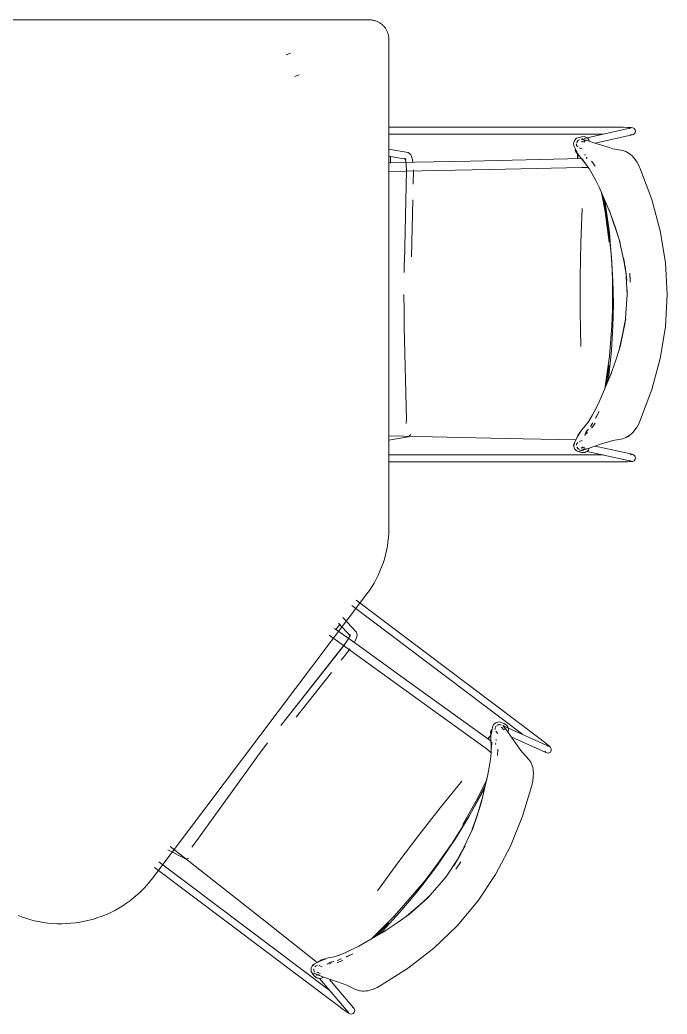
# Model space of a CAD drawing. Header units: millimetres. Extents: x 155927 to 317870, y -36033 to 97293.
# Drawn here: x 167558 to 168566, y 18644 to 20191 of the extents above; entities that cross this region are included whole.
import ezdxf

# ---------------------------------------------------------------- set-up
doc = ezdxf.new("R2010")
doc.units = ezdxf.units.MM
doc.header["$MEASUREMENT"] = 0
doc.layers.add('G-IMPT', color=8, linetype='CONTINUOUS', lineweight=9)
doc.layers.add('I-FURN', color=8, linetype='CONTINUOUS', lineweight=9)

msp = doc.modelspace()

# ---------------------------------------------------------------- linework, layer by layer
at = {"layer": 'G-IMPT'}
for p, q in [((168132.3, 20023.5), (168490.9, 20023.5)), ((168436.4, 20006), (168509.3, 20022.4)), ((168497.2, 20023.5), (168490.9, 20023.5)), ((168497.2, 20023.5), (168504.4, 20023.3)), ((168504.4, 20023.3), (168509.6, 20023)), ((168509.3, 20022.4), (168507.2, 20021.4)), ((168507.4, 20021.6), (168507.2, 20021.4)), ((168509.6, 20023), (168512, 20022.7)), ((168512, 20022.7), (168514.4, 20021.5)), ((168514.4, 20021.5), (168515.9, 20019.3)), ((168516.2, 20016.7), (168515.5, 20014.5)), ((168516.2, 20016.7), (168515.9, 20019.3)), ((168132.3, 20012.6), (168465.8, 20012.6)), ((168421.1, 20001.7), (168420, 19997.5)), ((168421.6, 20003.1), (168421.1, 20001.7)), ((168424.7, 20006.3), (168421.6, 20003.1)), ((168424.7, 20006.3), (168429, 20007.7)), ((168425.9, 20001.3), (168424.8, 19999.7)), ((168424.9, 20000.3), (168427.1, 20002.9)), ((168425.9, 20001.3), (168425.5, 20000.8)), ((168429.4, 20004), (168427.7, 20003.2)), ((168428.2, 20003.5), (168427.7, 20003.2)), ((168428.2, 20003.4), (168427.7, 20003.2)), ((168432.2, 20008.7), (168429, 20007.7)), ((168439.4, 20003.3), (168431.9, 20005)), ((168431.9, 20005), (168440.1, 20003)), ((168432, 20001.9), (168434.1, 20000.9)), ((168432, 20001.9), (168437.5, 20000.3)), ((168432.2, 20008.7), (168436.3, 20008.9)), ((168433, 20005.2), (168434.9, 20005.7)), ((168436.5, 20004.1), (168433.3, 20005.6)), ((168435.4, 20004.3), (168433.3, 20005.6)), ((168434.3, 20000.6), (168433.3, 20001.6)), ((168433.3, 20001.6), (168434.1, 20000.9)), ((168434.3, 20000.6), (168433.7, 20001.3)), ((168436.5, 20004.1), (168434.2, 20004.9)), ((168434.2, 20004.9), (168440.1, 20003)), ((168435.4, 20004.3), (168436.8, 20002.8)), ((168437.9, 20008.6), (168436.3, 20008.9)), ((168437.8, 20001.1), (168437.1, 20002.5)), ((168437.9, 20008.6), (168438.2, 20008.5)), ((168438.2, 20008.5), (168441.1, 20007.1)), ((168439.4, 20003.3), (168451.2, 19999.4)), ((168441.4, 20006.9), (168441.1, 20007.1)), ((168441.4, 20006.9), (168443.2, 20005)), ((168444.4, 20002.6), (168443.2, 20005)), ((168443.3, 20004.8), (168443.2, 20005)), ((168444.4, 20002.5), (168443.2, 20005)), ((168443.3, 20004.8), (168444.4, 20002.5)), ((168444.4, 20002.6), (168444.4, 20002.5)), ((168510.9, 20011.6), (168453.3, 19998.7)), ((168508.6, 20012.3), (168511.1, 20011.8)), ((168508.8, 20012.2), (168511.1, 20011.8)), ((168510.9, 20011.6), (168513.4, 20012.4)), ((168515.2, 20014.2), (168513.4, 20012.4)), ((168513.4, 20012.4), (168513.7, 20012.7)), ((168515.2, 20014.2), (168515.5, 20014.5)), ((168162.5, 19984.1), (168132, 19989.5)), ((168420.8, 19993.5), (168420, 19997.5)), ((168420.8, 19993.5), (168425.2, 19985)), ((168424.2, 19997.8), (168424.3, 19997.2)), ((168426.4, 19982.2), (168424.2, 19987)), ((168424.2, 19987), (168425.2, 19985)), ((168424.7, 19995.2), (168424.3, 19997.2)), ((168425, 19994.7), (168424.7, 19995.2)), ((168424.8, 19999.7), (168425.5, 20000.8)), ((168425, 19994.7), (168426.7, 19992.8)), ((168428.6, 19991.4), (168433.4, 19990.1)), ((168451.2, 19999.4), (168463.6, 19995.5)), ((168463.6, 19995.5), (168475.6, 19991.7)), ((168481.2, 19990), (168475.6, 19991.7)), ((168490.5, 19988.4), (168481.2, 19990)), ((168490.5, 19988.4), (168496.5, 19987.3)), ((168501.4, 19985.5), (168496.5, 19987.3)), ((168159.3, 19973.7), (168132, 19978.4)), ((168134.9, 19977.9), (168134.9, 19967.8)), ((168158.7, 19970.7), (168157.2, 19975.3)), ((168157.2, 19975.3), (168158.6, 19973.4)), ((168159.3, 19973.7), (168157.3, 19974.6)), ((168157.3, 19974.6), (168158.6, 19973.4)), ((168159.6, 19963.8), (168158.7, 19970.7)), ((168162.5, 19984.1), (168164.6, 19982.7)), ((168164.6, 19982.7), (168166.6, 19980.7)), ((168167.6, 19978.6), (168166.6, 19980.7)), ((168169.4, 19973), (168167.6, 19978.6)), ((168170, 19968.9), (168169.4, 19973)), ((168172.9, 19969), (168259.4, 19970.8)), ((168432.3, 19974.7), (168259.4, 19970.8)), ((168425.9, 19974.5), (168426.2, 19982.6)), ((168426.7, 19981.8), (168426.3, 19975.6)), ((168426.7, 19981.8), (168426.3, 19974.5)), ((168426.4, 19982.2), (168428.4, 19979.1)), ((168428.4, 19979.1), (168432.7, 19973.7)), ((168435.6, 19970.5), (168432.7, 19973.7)), ((168433.5, 19974.5), (168438.6, 19966.7)), ((168433.5, 19974.5), (168439.1, 19966.2)), ((168435.6, 19970.5), (168439.1, 19966.2)), ((168437.8, 19980.1), (168437.3, 19981.5)), ((168439.5, 19976.9), (168440.6, 19975.3)), ((168441, 19974.7), (168440.6, 19975.3)), ((168448, 19970.8), (168448.3, 19970.3)), ((168448.3, 19970.3), (168453.6, 19963)), ((168501.4, 19985.5), (168503.7, 19984.3)), ((168506.3, 19982.8), (168503.7, 19984.3)), ((168506.7, 19982.5), (168506.3, 19982.8)), ((168506.7, 19982.5), (168508.6, 19981)), ((168508.6, 19981), (168511.1, 19978.8)), ((168511.1, 19978.8), (168512.9, 19976.9)), ((168514.7, 19974.8), (168512.9, 19976.9)), ((168518, 19970), (168514.7, 19974.8)), ((168132, 19968.1), (168172.9, 19969)), ((168132, 19954.7), (168314, 19958.3)), ((168159.8, 19957.4), (168156.6, 19813.2)), ((168159.9, 19957.1), (168156.6, 19813.2)), ((168159.8, 19957.4), (168159.6, 19963.8)), ((168170.7, 19957), (168170.2, 19934.9)), ((168432.9, 19961), (168314, 19958.3)), ((168441.2, 19960.6), (168432.9, 19961)), ((168438.6, 19966.7), (168444.1, 19959.4)), ((168444.1, 19959.9), (168441.2, 19960.6)), ((168448.9, 19951.2), (168443.6, 19960.1)), ((168444.1, 19959.4), (168443.6, 19960.1)), ((168518, 19970), (168518.2, 19969.7)), ((168521.4, 19964.1), (168518.2, 19969.7)), ((168524.2, 19957.7), (168521.4, 19964.1)), ((168541.9, 19910.8), (168524.2, 19957.7)), ((168454.4, 19940.7), (168448.9, 19951.2)), ((168454.4, 19940.7), (168459.6, 19930.1)), ((168463.8, 19920.8), (168459.6, 19930.1)), ((168463.8, 19920.8), (168459.7, 19930.2)), ((168476.9, 19890.2), (168459.7, 19930.2)), ((168169.6, 19910.5), (168167.6, 19821.6)), ((168463.2, 19922.1), (168469, 19891.9)), ((168469, 19891.8), (168463.2, 19922)), ((168469.1, 19900), (168466.2, 19915.1)), ((168469.2, 19906.3), (168468.6, 19909.5)), ((168554.9, 19862.4), (168541.9, 19910.8)), ((168433.3, 19897.3), (168431.2, 19844)), ((168469.1, 19900), (168475, 19860.8)), ((168475.6, 19859), (168469.2, 19906.3)), ((168474.7, 19895.9), (168476.9, 19890.2)), ((168474.7, 19895.9), (168476.9, 19890.2)), ((168475.4, 19844.6), (168469, 19891.9)), ((168469, 19891.8), (168475.4, 19844.6)), ((168476.9, 19890.2), (168491.1, 19849)), ((168476.9, 19890.2), (168484.9, 19868.7)), ((168476.9, 19890.2), (168484.9, 19868.7)), ((168491.1, 19849), (168484.9, 19868.7)), ((168484.9, 19868.7), (168490.9, 19849)), ((168554.9, 19862.4), (168562.9, 19813)), ((168475, 19860.8), (168479.1, 19821.1)), ((168479.4, 19811.2), (168475.6, 19859)), ((168492.4, 19843.8), (168490.9, 19849)), ((168500.3, 19806.5), (168491.1, 19849)), ((168491.1, 19849), (168492.4, 19843.8)), ((168430.2, 19790.1), (168431.2, 19844)), ((168479.1, 19821.1), (168481.2, 19784)), ((168497.8, 19820.3), (168499.1, 19813.1)), ((168497.8, 19820.3), (168499.9, 19806.2)), ((168156.5, 19813.1), (168156.3, 19797.3)), ((168479.4, 19811.2), (168480.4, 19787.2)), ((168499.9, 19806.2), (168501.6, 19795.1)), ((168500.3, 19806.5), (168502.7, 19784.9)), ((168500.3, 19806.5), (168501.6, 19795.1)), ((168503.3, 19763.1), (168501, 19800.1)), ((168501, 19800.1), (168501.6, 19795.1)), ((168565.5, 19763.1), (168562.9, 19813)), ((168430.2, 19790.1), (168430.2, 19736.1)), ((168480.4, 19787.2), (168480.7, 19763.1)), ((168502.7, 19784.9), (168501.6, 19795.1)), ((168508.1, 19786), (168507.5, 19796.2)), ((168507.5, 19796.2), (168508.2, 19782.6)), ((168481.2, 19784), (168481.6, 19767.7)), ((168503.3, 19763.1), (168503.2, 19770.5)), ((168503.3, 19763.1), (168503.2, 19770.5)), ((168156.1, 19738), (168155.9, 19763.1)), ((168480.7, 19763.1), (168480.4, 19739)), ((168481.6, 19767.7), (168482, 19748.9)), ((168500.9, 19726.2), (168503.3, 19763.1)), ((168565.5, 19763.1), (168562.9, 19713.2)), ((168479.4, 19715), (168480.4, 19739)), ((168481.6, 19730), (168482, 19748.9)), ((168156.5, 19713.1), (168156.1, 19738)), ((168431.2, 19682.2), (168430.2, 19736.1)), ((168481.6, 19730), (168481.2, 19713.7)), ((168501, 19726.1), (168499.9, 19719.8)), ((168500.9, 19726.2), (168500.4, 19720.8)), ((168501, 19726.1), (168500.6, 19722.7)), ((168159.8, 19568.8), (168156.5, 19713.1)), ((168475.6, 19667.2), (168479.4, 19715)), ((168479.1, 19676.7), (168481.2, 19713.7)), ((168491.1, 19677.2), (168500.3, 19719.7)), ((168499.9, 19719.8), (168492.9, 19684.3)), ((168492.9, 19684.3), (168500.3, 19719.7)), ((168554.9, 19663.8), (168562.9, 19713.2)), ((168479.1, 19676.7), (168475, 19636.9)), ((168485.5, 19661.1), (168490.7, 19677.3)), ((168492.9, 19684.3), (168490.7, 19677.3)), ((168491.1, 19677.2), (168492.9, 19684.3)), ((168475.6, 19667.2), (168469.2, 19619.9)), ((168485.5, 19661.1), (168476.9, 19636)), ((168541.9, 19615.4), (168554.9, 19663.8)), ((168471.4, 19623.5), (168475.4, 19653.1)), ((168471.4, 19623.4), (168475.4, 19653.1)), ((168459.6, 19596.1), (168479.5, 19642.5)), ((168473.9, 19629.3), (168475, 19636.9)), ((168476.9, 19636), (168479.5, 19642.5)), ((168469.2, 19619.9), (168468.7, 19617.2)), ((168541.9, 19615.4), (168524.3, 19568.6)), ((168454.4, 19585.5), (168448.9, 19575)), ((168459.6, 19596.1), (168454.4, 19585.5)), ((168159.8, 19568.8), (168159.6, 19562.4)), ((168443.6, 19566.1), (168448.9, 19575)), ((168454.1, 19570.7), (168459.6, 19581.1)), ((168454.1, 19570.7), (168454.6, 19571.6)), ((168459.6, 19581.1), (168454.6, 19571.6)), ((168524.3, 19568.6), (168521.4, 19562.1)), ((168428.4, 19547.1), (168432.7, 19552.5)), ((168432.7, 19552.5), (168435.6, 19555.7)), ((168438.6, 19559.5), (168435.6, 19555.7)), ((168438.6, 19559.5), (168444.1, 19566.8)), ((168440.8, 19550.6), (168442.9, 19553.7)), ((168442.5, 19553.1), (168440.8, 19550.6)), ((168442.5, 19553.1), (168442.9, 19553.7)), ((168443.6, 19566.1), (168444.1, 19566.8)), ((168446.1, 19557.9), (168450.1, 19563.8)), ((168446.1, 19557.9), (168448.8, 19561.9)), ((168448, 19555.4), (168448.3, 19555.9)), ((168453.6, 19563.2), (168448.3, 19555.9)), ((168450.1, 19563.8), (168448.8, 19561.9)), ((168514.7, 19551.4), (168518, 19556.2)), ((168518.2, 19556.5), (168518, 19556.2)), ((168518.2, 19556.5), (168521.4, 19562.1)), ((168314, 19539.4), (168132.2, 19543.1)), ((168132.2, 19536.8), (168162.5, 19542)), ((168164.6, 19543.5), (168162.5, 19542)), ((168166.6, 19545.5), (168164.6, 19543.5)), ((168423.4, 19537), (168314, 19539.4)), ((168420.9, 19531.9), (168423.9, 19537.9)), ((168426.4, 19544), (168423.9, 19537.9)), ((168430.5, 19549.5), (168425.7, 19541.2)), ((168428.2, 19545.8), (168425.7, 19541.2)), ((168426.4, 19544), (168428.4, 19547.1)), ((168428.2, 19545.8), (168430.5, 19549.5)), ((168437.6, 19545.6), (168439.5, 19549.3)), ((168439.2, 19548.8), (168437.6, 19545.6)), ((168438.5, 19545.2), (168437.7, 19544)), ((168439.2, 19548.8), (168441, 19551.5)), ((168439.2, 19548.8), (168440.6, 19550.9)), ((168439.2, 19548.8), (168439.5, 19549.3)), ((168439.3, 19546.4), (168441.5, 19548.8)), ((168440.6, 19550.9), (168441, 19551.5)), ((168481.2, 19536.2), (168490.4, 19537.8)), ((168490.4, 19537.8), (168496.5, 19538.9)), ((168496.5, 19538.9), (168501.4, 19540.7)), ((168506.7, 19543.7), (168501.4, 19540.7)), ((168503.7, 19541.9), (168501.4, 19540.7)), ((168502.4, 19541.3), (168501.4, 19540.7)), ((168502.4, 19541.3), (168506.7, 19543.7)), ((168506.3, 19543.4), (168503.7, 19541.9)), ((168506.7, 19543.7), (168506.3, 19543.4)), ((168506.7, 19543.7), (168508.6, 19545.2)), ((168508.6, 19545.2), (168510.5, 19546.9)), ((168511.1, 19547.4), (168510.5, 19546.9)), ((168511.1, 19547.4), (168512.9, 19549.3)), ((168514.7, 19551.4), (168512.9, 19549.3)), ((168420, 19528.7), (168421.2, 19532.3)), ((168420, 19528.7), (168421.1, 19524.5)), ((168420.4, 19527.3), (168421.2, 19532.3)), ((168420.4, 19527.3), (168420.9, 19531.9)), ((168421.1, 19524.5), (168421.6, 19523.1)), ((168421.6, 19523.1), (168424.7, 19519.9)), ((168424.4, 19529), (168424.6, 19530.6)), ((168425, 19531.5), (168424.6, 19530.6)), ((168425, 19531.5), (168426.5, 19533.2)), ((168425.2, 19525.5), (168427.2, 19523.2)), ((168428.2, 19522.7), (168427.7, 19522.9)), ((168428.2, 19522.7), (168427.7, 19522.9)), ((168427.7, 19522.9), (168429.3, 19522.2)), ((168428.6, 19534.7), (168433.4, 19536.1)), ((168428.6, 19519.7), (168436.5, 19522.1)), ((168431.9, 19521.2), (168440.1, 19523.2)), ((168431.9, 19521.2), (168438.8, 19522.9)), ((168432, 19524.3), (168437.5, 19525.9)), ((168432, 19524.3), (168434.4, 19525.6)), ((168433.3, 19524.6), (168434.7, 19526)), ((168433.3, 19524.6), (168434.4, 19525.6)), ((168433.3, 19520.6), (168436.5, 19522.1)), ((168433.3, 19520.6), (168435.4, 19521.9)), ((168434.7, 19526), (168433.8, 19525)), ((168434.2, 19521.3), (168442.5, 19523.9)), ((168435.4, 19521.9), (168437.1, 19523.7)), ((168440.1, 19523.2), (168438.8, 19522.9)), ((168463.6, 19530.7), (168442.5, 19523.9)), ((168444.4, 19523.6), (168443.3, 19521.4)), ((168444.4, 19523.6), (168444.4, 19523.7)), ((168453.5, 19527.5), (168510.9, 19514.6)), ((168475.6, 19534.5), (168463.6, 19530.7)), ((168481.2, 19536.2), (168475.6, 19534.5)), ((168465.8, 19513.6), (168132.2, 19513.6)), ((168429, 19518.5), (168424.7, 19519.9)), ((168428.6, 19519.7), (168434.2, 19521.3)), ((168429, 19518.5), (168432.2, 19517.5)), ((168432.2, 19517.5), (168435, 19517.4)), ((168434.9, 19520.5), (168433, 19521)), ((168435, 19517.4), (168436.3, 19517.3)), ((168437.9, 19517.6), (168436.3, 19517.3)), ((168437.9, 19517.6), (168441.4, 19519.3)), ((168437.9, 19517.6), (168441.1, 19519.1)), ((168437.9, 19517.6), (168438.2, 19517.7)), ((168441.4, 19519.3), (168438.2, 19517.7)), ((168441.1, 19519.1), (168443.2, 19521.2)), ((168442.9, 19520.9), (168441.1, 19519.1)), ((168441.4, 19519.3), (168441.1, 19519.1)), ((168509.3, 19503.8), (168441.1, 19519.1)), ((168442.9, 19520.9), (168441.4, 19519.3)), ((168443.3, 19521.4), (168443.2, 19521.2)), ((168508.6, 19513.9), (168511.1, 19514.4)), ((168508.8, 19514), (168511.1, 19514.4)), ((168510.9, 19514.6), (168513.4, 19513.8)), ((168513.4, 19513.8), (168513.7, 19513.5)), ((168515.5, 19511.7), (168513.7, 19513.5)), ((168514.4, 19504.7), (168515.9, 19506.9)), ((168515.5, 19511.7), (168516.2, 19509.5)), ((168515.9, 19506.9), (168516.2, 19509.5)), ((168132.2, 19502.7), (168490.9, 19502.7)), ((168490.9, 19502.7), (168497.2, 19502.7)), ((168504.4, 19502.9), (168497.2, 19502.7)), ((168509.6, 19503.2), (168504.4, 19502.9)), ((168509.3, 19503.8), (168507.2, 19504.8)), ((168507.2, 19504.8), (168507.4, 19504.6)), ((168512, 19503.5), (168509.6, 19503.2)), ((168512, 19503.5), (168514.4, 19504.7)), ((168074.9, 19279.2), (168341.2, 19078.5)), ((168081.4, 19287.9), (168367.8, 19072.1)), ((168081.8, 19238.3), (168060.7, 19260.9)), ((168047.8, 19243.8), (168081, 19220)), ((168056, 19249.9), (168050, 19241.9)), ((168073, 19231.8), (168054, 19252.1)), ((168039.7, 19233.1), (168187.3, 19126.5)), ((168067.3, 19223.7), (168070.7, 19229.8)), ((168070.7, 19229.8), (168072.3, 19234.4)), ((168073, 19231.8), (168072, 19233.8)), ((168072, 19233.8), (168072.3, 19232)), ((168072.3, 19234.4), (168072.3, 19232)), ((168080.7, 19225.3), (168082.6, 19230.8)), ((168081.8, 19238.3), (168082.6, 19235.8)), ((168082.6, 19235.8), (168083.1, 19233.1)), ((168082.6, 19230.8), (168083.1, 19233.1)), ((168063.6, 19218.5), (167974.3, 19105.3)), ((168063.5, 19218.3), (167974.3, 19105.3)), ((168063.6, 19218.5), (168067.3, 19223.7)), ((168078.6, 19221.6), (168080.7, 19225.3)), ((168081, 19220), (168151.2, 19169.4)), ((168072, 19211.7), (168058.3, 19194.3)), ((168043.2, 19175.2), (167988.1, 19105.4)), ((168291.6, 19068.3), (168151.2, 19169.4)), ((168283.8, 19057.1), (168187.3, 19126.5)), ((167974.1, 19105.3), (167964.4, 19092.8)), ((168293.7, 19090.3), (168292.2, 19080.9)), ((168293.7, 19090.3), (168295.5, 19094)), ((168299, 19096.7), (168295.5, 19094)), ((168297.8, 19088.7), (168297.9, 19089.3)), ((168297.8, 19088.7), (168298.1, 19086.2)), ((168297.9, 19089.3), (168298.8, 19091.1)), ((168299, 19091.7), (168298.8, 19091.1)), ((168300.2, 19097.5), (168299, 19096.7)), ((168304.6, 19098.2), (168300.2, 19097.5)), ((168302.5, 19093.5), (168300.7, 19092.9)), ((168300.7, 19092.9), (168301.9, 19093.3)), ((168301.1, 19093.3), (168304.5, 19094.1)), ((168302.5, 19093.5), (168301.9, 19093.3)), ((168304.6, 19098.2), (168308.8, 19096.7)), ((168306.4, 19093.6), (168305.1, 19093.9)), ((168307, 19093.6), (168305.1, 19093.9)), ((168307.7, 19090.3), (168308.8, 19088.2)), ((168307.7, 19090.3), (168311.2, 19085.7)), ((168308.8, 19087.8), (168308.6, 19089.3)), ((168308.6, 19089.3), (168308.8, 19088.2)), ((168312, 19095.6), (168308.8, 19096.7)), ((168308.8, 19087.8), (168308.8, 19088.8)), ((168314.5, 19086.9), (168309.6, 19092.8)), ((168309.6, 19092.8), (168314.9, 19086.3)), ((168310.5, 19092.4), (168312.3, 19091.5)), ((168312.7, 19089.3), (168311, 19092.5)), ((168311.9, 19090.2), (168311, 19092.5)), ((168312.7, 19089.3), (168311.3, 19091.3)), ((168311.3, 19091.3), (168314.9, 19086.3)), ((168311.9, 19090.2), (168312, 19089.5)), ((168312, 19095.6), (168315.4, 19093.3)), ((168313.2, 19091.1), (168381.9, 19060.1)), ((168316.5, 19092.1), (168315.4, 19093.3)), ((168316.5, 19092.1), (168316.7, 19091.8)), ((168316.7, 19091.8), (168318.2, 19089)), ((168318.3, 19088.7), (168318.2, 19089)), ((168318.3, 19088.7), (168318.6, 19086)), ((168286.4, 19072.1), (168291.5, 19078.3)), ((168291.4, 19077.5), (168286.7, 19071.8)), ((168291.4, 19077.5), (168287.4, 19072.6)), ((168291.4, 19077.9), (168291.1, 19074.3)), ((168291.1, 19074.3), (168291.3, 19067.3)), ((168291.4, 19077.9), (168292.6, 19083.1)), ((168292.6, 19083.1), (168292.2, 19080.9)), ((168298.8, 19083.9), (168301.8, 19080)), ((168311.9, 19086.1), (168312.2, 19087.7)), ((168314.5, 19086.9), (168321.6, 19076.8)), ((168318, 19083.3), (168318.6, 19086)), ((168318.6, 19085.8), (168318, 19083.3)), ((168318.1, 19083.4), (168318, 19083.3)), ((168318.1, 19083.4), (168318.6, 19086)), ((168318.6, 19085.8), (168318.6, 19086)), ((168321.6, 19076.8), (168329.2, 19066.2)), ((168376.6, 19050.5), (168322.9, 19074.9)), ((167928.6, 19045.5), (167943.6, 19065.7)), ((168291.7, 19063), (168291.3, 19067.3)), ((168291.7, 19063), (168292, 19057.5)), ((168291.9, 19058.2), (168291.8, 19049.1)), ((168292.5, 19067.5), (168291.9, 19058.2)), ((168292.5, 19067.5), (168292, 19057.5)), ((168298.5, 19063.2), (168298.6, 19063.8)), ((168298.7, 19065.7), (168298.6, 19063.8)), ((168299.2, 19069.3), (168299.7, 19070.8)), ((168329.2, 19066.2), (168336.4, 19055.9)), ((168372.8, 19068.3), (168367.8, 19072.1)), ((168372.8, 19068.3), (168378.4, 19063.8)), ((168378.4, 19063.8), (168382.4, 19060.5)), ((168381.9, 19060.1), (168379.5, 19060.6)), ((168379.8, 19060.6), (168379.5, 19060.6)), ((168382.4, 19060.5), (168384.2, 19058.7)), ((168384.2, 19058.7), (168385.3, 19056.3)), ((167914, 19025.4), (167928.6, 19045.5)), ((168290.3, 19051.7), (168283.8, 19057.1)), ((168292.2, 19049.4), (168290.3, 19051.7)), ((168290.7, 19039.6), (168291.8, 19050)), ((168291.8, 19049.1), (168291.8, 19050)), ((168301.8, 19055.2), (168301.6, 19046.2)), ((168301.8, 19055.8), (168301.8, 19055.2)), ((168339.9, 19051.2), (168336.4, 19055.9)), ((168346.3, 19044.3), (168339.9, 19051.2)), ((168346.3, 19044.3), (168350.5, 19039.8)), ((168375.2, 19052.5), (168376.9, 19050.6)), ((168375.3, 19052.3), (168376.9, 19050.6)), ((168376.6, 19050.5), (168379.1, 19049.7)), ((168381.6, 19050.1), (168379.1, 19049.7)), ((168379.1, 19049.7), (168379.5, 19049.7)), ((168381.6, 19050.1), (168382, 19050.1)), ((168383.9, 19051.4), (168382, 19050.1)), ((168383.9, 19051.4), (168385.2, 19053.7)), ((168385.3, 19056.3), (168385.2, 19053.7)), ((168288.8, 19028), (168286.6, 19016.3)), ((168288.8, 19028), (168290.7, 19039.6)), ((168353.3, 19035.4), (168350.5, 19039.8)), ((168353.3, 19035.4), (168354.4, 19033.1)), ((168355.5, 19030.3), (168354.4, 19033.1)), ((168355.7, 19029.9), (168355.5, 19030.3)), ((168355.7, 19029.9), (168356.4, 19027.4)), ((168356.4, 19027.4), (168357, 19024.2)), ((167829.7, 18908.2), (167914, 19025.4)), ((168276.4, 18974), (168286.7, 19016.3)), ((168284.3, 19006.4), (168286.7, 19016.3)), ((168284.3, 19006.4), (168286.6, 19016.3)), ((168356.4, 19006.3), (168357.2, 19012.6)), ((168357, 19024.2), (168357.3, 19021.6)), ((168357.2, 19013), (168357.5, 19018.9)), ((168357.2, 19013), (168357.2, 19012.6)), ((168357.5, 19018.9), (168357.3, 19021.6)), ((168245.8, 19005.9), (168212.1, 18964.7)), ((168271, 18980.1), (168284.6, 19007.7)), ((168284.6, 19007.7), (168271.1, 18980.2)), ((168276.1, 18986.5), (168282.8, 19000.4)), ((168340.7, 18951.4), (168354.8, 18999.5)), ((168354.8, 18999.5), (168356.4, 19006.3)), ((168247.8, 18938.6), (168271.1, 18980.2)), ((168256.6, 18950), (168280, 18991.6)), ((168276.1, 18986.5), (168257.2, 18951.7)), ((168280, 18991.6), (168281.4, 18994.5)), ((168178.9, 18922.2), (168212.1, 18964.7)), ((168271, 18980.1), (168247.8, 18938.6)), ((168276.4, 18974), (168262.9, 18932.6)), ((168276.4, 18974), (168269.8, 18952)), ((168276.3, 18974), (168269.8, 18952)), ((168278.1, 18979.9), (168276.3, 18974)), ((168278.1, 18979.9), (168276.4, 18974)), ((168230.9, 18909.5), (168256.6, 18950)), ((168257.2, 18951.7), (168236.6, 18917.5)), ((168269.8, 18952), (168262.7, 18932.7)), ((168262.9, 18932.6), (168269.8, 18952)), ((168321.9, 18904.9), (168340.7, 18951.4)), ((168178.9, 18922.2), (168146.4, 18879)), ((168244.7, 18893.1), (168262.9, 18932.6)), ((168260.9, 18927.6), (168262.7, 18932.7)), ((168262.9, 18932.6), (168260.9, 18927.6)), ((167935.2, 18791.9), (167792.2, 18904.3)), ((167829.7, 18908.2), (167825.8, 18903.2)), ((168236.6, 18917.5), (168215.9, 18886.6)), ((168230.9, 18909.5), (168217.2, 18889.7)), ((168251, 18905.6), (168244.2, 18893.1)), ((168251, 18905.6), (168247.7, 18899.1)), ((168321.9, 18904.9), (168298.6, 18860.6)), ((167788.4, 18899.2), (167815.8, 18885.2)), ((168217.2, 18889.7), (168202.9, 18870.3)), ((168221, 18856.6), (168241.4, 18887.5)), ((168244.7, 18893.1), (168233.6, 18874.4)), ((168244.7, 18893.1), (168238.9, 18883.3)), ((168244.2, 18893.1), (168238.9, 18883.3)), ((168241.4, 18887.5), (168238.9, 18883.3)), ((167767.9, 18872), (168054.4, 18656.1)), ((168040.9, 18679.9), (167774.5, 18880.7)), ((167818.3, 18885.1), (167815.8, 18885.2)), ((167821.1, 18885.5), (167818.3, 18885.1)), ((168114.7, 18835.4), (168146.4, 18879)), ((168206.4, 18873.4), (168195.4, 18858.1)), ((168215.9, 18886.6), (168206.4, 18873.4)), ((168233.6, 18874.4), (168238.9, 18883.3)), ((168244.3, 18880.5), (168236.7, 18869.3)), ((168238.6, 18872.1), (168244.3, 18880.5)), ((168183.7, 18843.3), (168195.4, 18858.1)), ((168202.9, 18870.3), (168188.2, 18851.2)), ((168196.8, 18828.6), (168221, 18856.7)), ((168221, 18856.6), (168225.4, 18862.7)), ((168221, 18856.7), (168225.4, 18862.7)), ((168270.7, 18819.2), (168298.6, 18860.6)), ((168172.9, 18832.6), (168188.2, 18851.2)), ((168183.7, 18843.3), (168173.6, 18830.5)), ((168141.1, 18796.7), (168172.9, 18832.6)), ((168149.7, 18802.2), (168173.6, 18830.5)), ((168196.9, 18828.5), (168192.2, 18824.1)), ((168196.8, 18828.6), (168193.2, 18824.6)), ((168196.9, 18828.5), (168194.5, 18826)), ((168159.5, 18795.4), (168192.5, 18823.8)), ((168192.2, 18824.1), (168165.3, 18799.9)), ((168165.3, 18799.9), (168192.5, 18823.8)), ((168270.7, 18819.2), (168238.6, 18780.9)), ((168141.1, 18796.7), (168107.6, 18762.8)), ((168149.7, 18802.2), (168122.5, 18772.9)), ((168145.4, 18785.9), (168159.3, 18795.7)), ((168165.3, 18799.9), (168159.3, 18795.7)), ((168159.5, 18795.4), (168165.3, 18799.9)), ((168021.1, 18724.1), (167935.2, 18791.9)), ((168111.4, 18764.3), (168132.5, 18785.6)), ((168111.4, 18764.3), (168132.5, 18785.6)), ((168145.4, 18785.9), (168123.5, 18771)), ((168202.4, 18746.3), (168238.6, 18780.9)), ((168085.6, 18749.5), (168129.4, 18774.6)), ((168117, 18767.5), (168122.5, 18772.9)), ((168123.5, 18771), (168129.4, 18774.6)), ((168085.6, 18749.5), (168075, 18744.2)), ((168107.6, 18762.8), (168105.6, 18761)), ((168046.8, 18733), (168042.1, 18731.8)), ((168046.8, 18733), (168055.6, 18735.5)), ((168054.7, 18735.3), (168064.4, 18739.2)), ((168054.7, 18735.3), (168055.6, 18735.5)), ((168075, 18744.2), (168064.4, 18739.2)), ((168065.9, 18732.6), (168076.6, 18737.5)), ((168065.9, 18732.6), (168066.9, 18733)), ((168076.6, 18737.5), (168066.9, 18733)), ((168162.9, 18715.5), (168202.4, 18746.3)), ((168013.4, 18719.6), (168011.7, 18715.5)), ((168012.9, 18718.2), (168016.6, 18721.7)), ((168012.9, 18718.2), (168016.1, 18721.6)), ((168013.4, 18719.6), (168016.6, 18721.7)), ((168016.1, 18721.6), (168022.1, 18724.6)), ((168017.1, 18717.2), (168018.2, 18718.3)), ((168019.1, 18718.8), (168018.2, 18718.3)), ((168019.1, 18718.8), (168021.3, 18719.2)), ((168027.7, 18727.9), (168022.1, 18724.6)), ((168023.9, 18719.3), (168028.5, 18717.4)), ((168034.3, 18729.9), (168025.4, 18726.1)), ((168030.2, 18728.4), (168025.4, 18726.1)), ((168027.7, 18727.9), (168031.1, 18729.2)), ((168030.2, 18728.4), (168034.3, 18729.9)), ((168031.1, 18729.2), (168037.9, 18731)), ((168038.1, 18721.7), (168036.7, 18721.2)), ((168037.6, 18722.5), (168041.4, 18724.3)), ((168040.8, 18724), (168037.6, 18722.5)), ((168037.9, 18731), (168042.1, 18731.8)), ((168039.5, 18722.1), (168042.7, 18722.7)), ((168040.8, 18724), (168043.9, 18725.2)), ((168040.8, 18724), (168043.2, 18725)), ((168040.8, 18724), (168041.4, 18724.3)), ((168043.2, 18724.5), (168046.7, 18725.7)), ((168046, 18725.5), (168043.2, 18724.5)), ((168043.2, 18725), (168043.9, 18725.2)), ((168046, 18725.5), (168046.7, 18725.7)), ((168051.8, 18727.2), (168058.6, 18729.5)), ((168051.8, 18727.2), (168056.4, 18728.7)), ((168051.8, 18724.1), (168052.4, 18724.2)), ((168061, 18726.9), (168052.4, 18724.2)), ((168058.6, 18729.5), (168056.4, 18728.7)), ((168011.7, 18715.5), (168011.3, 18714.2)), ((168011.3, 18714.2), (168011.8, 18709.7)), ((168014.4, 18706), (168011.8, 18709.7)), ((168014.4, 18706), (168016.4, 18703.3)), ((168014.9, 18707.2), (168020.3, 18705.1)), ((168014.9, 18707.2), (168022.6, 18704.4)), ((168015.6, 18713.9), (168015.8, 18710.9)), ((168016.8, 18709.2), (168016.1, 18710.3)), ((168016.1, 18710.3), (168016.9, 18708.7)), ((168016.4, 18703.3), (168018.5, 18701.5)), ((168018.4, 18706.4), (168026.1, 18703.2)), ((168018.4, 18706.4), (168024.9, 18703.7)), ((168020.4, 18704.1), (168019.1, 18705.6)), ((168019.1, 18705.1), (168021.6, 18704.9)), ((168019.1, 18705.1), (168022.6, 18704.4)), ((168020.3, 18705.1), (168028.4, 18702.2)), ((168020.4, 18708.9), (168023, 18708.4)), ((168020.4, 18708.9), (168025.7, 18706.8)), ((168021.5, 18708.3), (168023.5, 18708.6)), ((168021.5, 18708.3), (168023, 18708.4)), ((168021.6, 18704.9), (168024, 18705.3)), ((168023.5, 18708.6), (168022.2, 18708.3)), ((168026.1, 18703.2), (168024.9, 18703.7)), ((168049.4, 18694.9), (168028.4, 18702.2)), ((168162.9, 18715.5), (168120.7, 18688.7)), ((168018.5, 18701.5), (168019.5, 18700.7)), ((168021, 18699.9), (168019.5, 18700.7)), ((168021, 18699.9), (168024.8, 18699.2)), ((168021, 18699.9), (168021.3, 18699.8)), ((168021, 18699.9), (168024.5, 18699.2)), ((168024.8, 18699.2), (168021.3, 18699.8)), ((168027, 18699.6), (168024.5, 18699.2)), ((168024.5, 18699.2), (168027.4, 18699.6)), ((168069.7, 18645.9), (168024.5, 18699.2)), ((168024.8, 18699.2), (168024.5, 18699.2)), ((168027, 18699.6), (168024.8, 18699.2)), ((168027.6, 18699.7), (168027.4, 18699.6)), ((168029.8, 18700.8), (168027.6, 18699.7)), ((168029.8, 18700.8), (168029.9, 18700.9)), ((168040.2, 18697.6), (168077.5, 18653.6)), ((168061.3, 18690.8), (168049.4, 18694.9)), ((168066.8, 18688.7), (168061.3, 18690.8)), ((168066.8, 18688.7), (168075.1, 18684.5)), ((168120.7, 18688.7), (168114.5, 18685.3)), ((168075.1, 18684.5), (168080.6, 18681.7)), ((168080.6, 18681.7), (168085.7, 18680.2)), ((168086.8, 18680), (168085.7, 18680.2)), ((168091.6, 18679.4), (168085.7, 18680.2)), ((168088.2, 18679.8), (168085.7, 18680.2)), ((168086.8, 18680), (168091.6, 18679.4)), ((168091.2, 18679.4), (168088.2, 18679.8)), ((168091.6, 18679.4), (168091.2, 18679.4)), ((168091.6, 18679.4), (168094.1, 18679.4)), ((168094.1, 18679.4), (168096.7, 18679.7)), ((168097.4, 18679.7), (168096.7, 18679.7)), ((168097.4, 18679.7), (168100, 18680.1)), ((168102.6, 18680.7), (168100, 18680.1)), ((168102.6, 18680.7), (168108.2, 18682.6)), ((168108.6, 18682.7), (168108.2, 18682.6)), ((168108.6, 18682.7), (168114.5, 18685.3)), ((168054.4, 18656.1), (168059.4, 18652.4)), ((168065.2, 18648.2), (168059.4, 18652.4)), ((168069.6, 18645.3), (168065.2, 18648.2)), ((168069.7, 18645.9), (168068.6, 18648)), ((168068.6, 18648), (168068.7, 18647.7)), ((168071.7, 18644.1), (168069.6, 18645.3)), ((168071.7, 18644.1), (168074.3, 18643.6)), ((168074.3, 18643.6), (168076.8, 18644.4)), ((168075.2, 18654.5), (168077.5, 18653.3)), ((168075.5, 18654.4), (168077.5, 18653.3)), ((168076.8, 18644.4), (168078.7, 18646.4)), ((168077.5, 18653.6), (168079, 18651.5)), ((168079.4, 18648.5), (168078.7, 18646.4)), ((168079, 18651.5), (168079.1, 18651.1)), ((168079.4, 18648.5), (168079.1, 18651.1))]:
    msp.add_line(p, q, dxfattribs=at)
at = {"layer": 'I-FURN'}
for p, q in [((168102.4, 20190.5), (167148.9, 20190.5)), ((168102.7, 20190.5), (168102.4, 20190.5)), ((168103.9, 20190.5), (168102.7, 20190.5)), ((168105.1, 20190.4), (168103.9, 20190.5)), ((168106.3, 20190.3), (168105.1, 20190.4)), ((168107.5, 20190.1), (168106.3, 20190.3)), ((168108.7, 20189.8), (168107.5, 20190.1)), ((168109.8, 20189.6), (168108.7, 20189.8)), ((168111, 20189.2), (168109.8, 20189.6)), ((168112.1, 20188.9), (168111, 20189.2)), ((168113.3, 20188.5), (168112.1, 20188.9)), ((168114.4, 20188), (168113.3, 20188.5)), ((168115.5, 20187.5), (168114.4, 20188)), ((168116.5, 20187), (168115.5, 20187.5)), ((168117.6, 20186.4), (168116.5, 20187)), ((168118.6, 20185.8), (168117.6, 20186.4)), ((168119.6, 20185.1), (168118.6, 20185.8)), ((168120.6, 20184.4), (168119.6, 20185.1)), ((168121.5, 20183.6), (168120.6, 20184.4)), ((168122.4, 20182.8), (168121.5, 20183.6)), ((168123.3, 20182), (168122.4, 20182.8)), ((168124.1, 20181.2), (168123.3, 20182)), ((168124.9, 20180.3), (168124.1, 20181.2)), ((168125.7, 20179.4), (168124.9, 20180.3)), ((168126.5, 20178.4), (168125.7, 20179.4)), ((168127.1, 20177.4), (168126.5, 20178.4)), ((168127.8, 20176.4), (168127.1, 20177.4)), ((168128.4, 20175.4), (168127.8, 20176.4)), ((168129, 20174.4), (168128.4, 20175.4)), ((168129.5, 20173.3), (168129, 20174.4)), ((168130, 20172.2), (168129.5, 20173.3)), ((168130.5, 20171.1), (168130, 20172.2)), ((168130.9, 20169.9), (168130.5, 20171.1)), ((168131.2, 20168.8), (168130.9, 20169.9)), ((168131.5, 20167.6), (168131.2, 20168.8)), ((168131.8, 20166.5), (168131.5, 20167.6)), ((168132, 20165.3), (168131.8, 20166.5)), ((168132.2, 20164.1), (168132, 20165.3)), ((168132.3, 20162.9), (168132.2, 20164.1)), ((168132.4, 20161.7), (168132.3, 20162.9)), ((168132.4, 20160.5), (168132.4, 20161.7)), ((168132.4, 19399.7), (168132.4, 20160.5)), ((167972.6, 20136.3), (167979.2, 20138.9)), ((167992.8, 20105.2), (167986.2, 20102.5)), ((168422.9, 19989.9), (168422.4, 19988.4)), ((168422.4, 19988.4), (168422.4, 19987.2)), ((168424.9, 19983.3), (168422.4, 19988.4)), ((168422.4, 19988.4), (168424, 19984.1)), ((168422.4, 19988.4), (168422.7, 19986.1)), ((168422.4, 19988.4), (168423.3, 19985)), ((168422.4, 19987.2), (168422.7, 19986.1)), ((168422.7, 19986.1), (168423.3, 19985)), ((168424.9, 19983.3), (168424.2, 19987.1)), ((168424.9, 19983.3), (168424.7, 19985.9)), ((168424, 19984.1), (168423.3, 19985)), ((168424.9, 19983.3), (168424, 19984.1)), ((168424.9, 19983.3), (168425, 19985.3)), ((168424.9, 19983.3), (168425.1, 19985)), ((168424.9, 19983.3), (168425.2, 19984.7)), ((168424.9, 19983.3), (168426.2, 19983.1)), ((168132.2, 19391.9), (168132.4, 19398.7)), ((168132.4, 19398.7), (168132.4, 19399.7)), ((168131, 19378.3), (168131.8, 19385.1)), ((168131.8, 19385.1), (168132.2, 19391.9)), ((168128.8, 19364.9), (168130.1, 19371.6)), ((168130.1, 19371.6), (168131, 19378.3)), ((168123.4, 19345.3), (168125.5, 19351.7)), ((168125.5, 19351.7), (168127.3, 19358.3)), ((168127.3, 19358.3), (168128.8, 19364.9)), ((168118.6, 19332.6), (168121.1, 19338.9)), ((168121.1, 19338.9), (168123.4, 19345.3)), ((168112.7, 19320.3), (168115.8, 19326.4)), ((168115.8, 19326.4), (168118.6, 19332.6)), ((168102.1, 19302.9), (168105.9, 19308.5)), ((168105.9, 19308.5), (168109.4, 19314.3)), ((168109.4, 19314.3), (168112.7, 19320.3)), ((167765.3, 18855.6), (168098.2, 19297.4)), ((168098.2, 19297.4), (168102.1, 19302.9)), ((168291.9, 19085.2), (168290.6, 19080.9)), ((168291.9, 19085.2), (168290.6, 19082.1)), ((168290.8, 19083.2), (168290.6, 19082.1)), ((168290.6, 19080.9), (168290.6, 19082.1)), ((168290.9, 19079.7), (168290.6, 19080.9)), ((168291.9, 19085.2), (168290.8, 19083.2)), ((168291.3, 19084.3), (168290.8, 19083.2)), ((168290.9, 19079.7), (168291.9, 19085.2)), ((168290.9, 19079.7), (168292.7, 19083.1)), ((168290.9, 19079.7), (168292.3, 19081.9)), ((168290.9, 19079.7), (168292.2, 19081.3)), ((168290.9, 19079.7), (168292.1, 19080.9)), ((168290.9, 19079.7), (168292, 19080.6)), ((168290.9, 19079.7), (168291.8, 19078.8)), ((168291.9, 19085.2), (168291.3, 19084.3)), ((168293.3, 19086.2), (168291.9, 19085.2)), ((167751.6, 18839.5), (167756.4, 18844.8)), ((167756.4, 18844.8), (167761.1, 18850.3)), ((167761.1, 18850.3), (167765.3, 18855.6)), ((167735.8, 18824.9), (167741.3, 18829.6)), ((167741.3, 18829.6), (167746.5, 18834.4)), ((167746.5, 18834.4), (167751.6, 18839.5)), ((167712.3, 18808.5), (167718.4, 18812.3)), ((167718.4, 18812.3), (167724.4, 18816.2)), ((167724.4, 18816.2), (167730.2, 18820.5)), ((167730.2, 18820.5), (167735.8, 18824.9)), ((167555.7, 18797), (167560.8, 18795)), ((167560.8, 18795), (167565.9, 18793.2)), ((167679.7, 18793.7), (167686.4, 18796.1)), ((167686.4, 18796.1), (167693, 18798.8)), ((167693, 18798.8), (167699.6, 18801.8)), ((167699.6, 18801.8), (167706, 18805)), ((167706, 18805), (167712.3, 18808.5)), ((167565.9, 18793.2), (167566.8, 18792.9)), ((167566.8, 18792.9), (167573.7, 18790.8)), ((167573.7, 18790.8), (167580.6, 18789)), ((167580.6, 18789), (167587.6, 18787.5)), ((167587.6, 18787.5), (167594.7, 18786.3)), ((167594.7, 18786.3), (167601.8, 18785.3)), ((167601.8, 18785.3), (167609, 18784.7)), ((167609, 18784.7), (167616.1, 18784.3)), ((167616.1, 18784.3), (167623.3, 18784.2)), ((167623.3, 18784.2), (167630.5, 18784.4)), ((167630.5, 18784.4), (167637.6, 18784.9)), ((167637.6, 18784.9), (167644.8, 18785.6)), ((167644.8, 18785.6), (167651.9, 18786.7)), ((167651.9, 18786.7), (167658.9, 18788)), ((167658.9, 18788), (167665.9, 18789.6)), ((167665.9, 18789.6), (167672.8, 18791.5)), ((167672.8, 18791.5), (167679.7, 18793.7))]:
    msp.add_line(p, q, dxfattribs=at)

doc.saveas('drawing.dxf')
